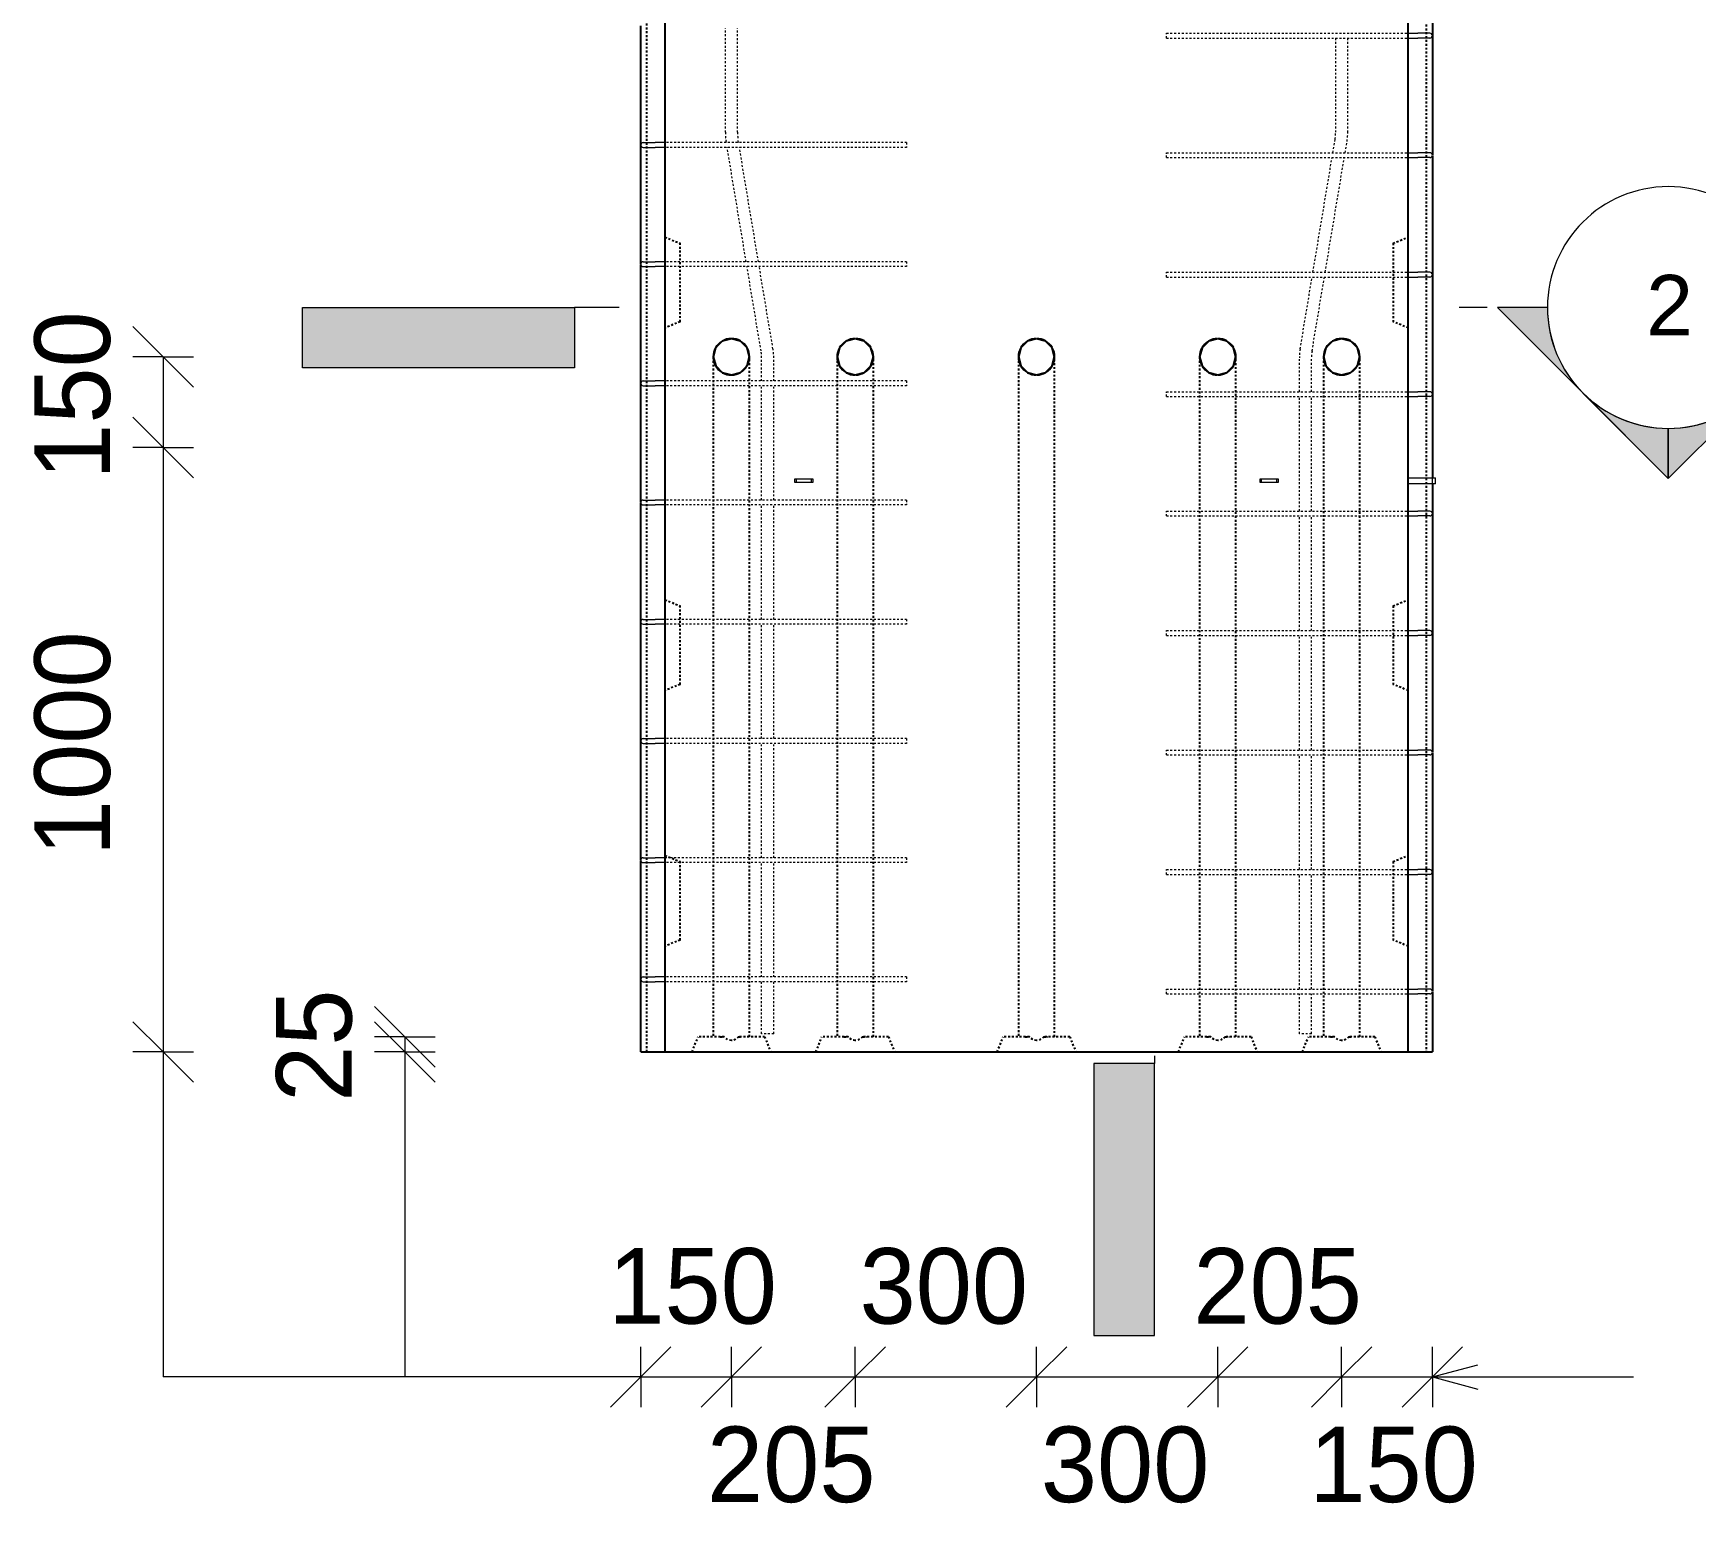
# Model space of a CAD drawing. Header units: millimetres. Extents: x -24813 to -9505, y -2179 to 11928.
# Drawn here: x -21250 to -18499, y -2179 to 290 of the extents above; entities that cross this region are included whole.
import ezdxf

# ---------------------------------------------------------------- set-up
doc = ezdxf.new("R2010")
doc.units = ezdxf.units.MM
doc.linetypes.add('Dash', pattern=[6.36, 3.18, -3.18])
for name, color, linetype, lineweight in [('A-ANNO-DIMS', 211, 'Continuous', 9), ('A-ANNO-DIMS-50', 211, 'Continuous', 9), ('A-DETL-THIN', 151, 'Continuous', 18), ('A-GENM', 13, 'Continuous', 18), ('A-WALL', 113, 'Continuous', 25), ('A-WALL-HDLN', 110, 'Dash', 25), ('G-ANNO-SYMB', 111, 'Continuous', 9), ('G-ANNO-TEXT', 231, 'Continuous', 9), ('S-RBAR', 171, 'Continuous', 18)]:
    doc.layers.add(name, color=color, linetype=linetype, lineweight=lineweight)
doc.styles.add('Arial', font='arial.ttf', dxfattribs={"height": 100})
doc.styles.add('Nirmala UI Semilight', font='NirmalaS.ttf', dxfattribs={"height": 125})
doc.dimstyles.new('Arrow_Filled_-_2_5_NI_UI', dxfattribs={"dimscale": 304.8, "dimtxt": 130.920493, "dimasz": 0.328084, "dimexe": 0.164042, "dimexo": 0.0625, "dimgap": 0.164042, "dimtad": 1, "dimdec": 4, "dimzin": 0, "dimdsep": 46, "dimtxsty": 'Nirmala UI Semilight', "dimblk1": 'OBLIQUE', "dimblk2": 'OBLIQUE', "dimsah": 1, "dimcen": 0.09, "dimazin": 0, "dimtfac": 1, "dimtdec": 4, "dimtix": 1, "dimtmove": 0, "dimatfit": 3, "dimfxl": 0.164042, "dimfxlon": 1, "dimtvp": 1, "dimtolj": 1, "dimtzin": 0, "dimarcsym": 2})
doc.dimstyles.new('Arrow_Filled_-_2_5_NI_UI_1', dxfattribs={"dimscale": 304.8, "dimtxt": 130.920493, "dimasz": 0.328084, "dimexe": 0.164042, "dimexo": 0.0625, "dimgap": 0.164042, "dimtad": 1, "dimdec": 4, "dimzin": 0, "dimdsep": 46, "dimtxsty": 'Nirmala UI Semilight', "dimblk1": 'OBLIQUE', "dimblk2": 'OBLIQUE', "dimsah": 1, "dimcen": 0.09, "dimazin": 0, "dimtfac": 1, "dimtdec": 4, "dimtix": 1, "dimtmove": 2, "dimatfit": 3, "dimfxl": 0.164042, "dimfxlon": 1, "dimtvp": 1, "dimtolj": 1, "dimtzin": 0, "dimarcsym": 2})

# ---------------------------------------------------------------- blocks, each defined once
blk = doc.blocks.new('RR spread anchor face based - RR-SA-1_4-160-2134593-Elevation Front')
at = {"layer": 'A-GENM'}
for p, q in [((-19219.6, -447), (-19217.1, -447)), ((-19219.6, -453), (-19219.6, -447)), ((-19217.1, -453), (-19219.6, -453)), ((-19217.1, -447), (-19192.1, -447)), ((-19217.1, -453), (-19217.1, -447)), ((-19192.1, -453), (-19217.1, -453)), ((-19192.1, -447), (-19189.6, -447)), ((-19192.1, -453), (-19192.1, -447)), ((-19189.6, -453), (-19192.1, -453)), ((-19189.6, -447), (-19189.6, -453))]:
    blk.add_line(p, q, dxfattribs=at)
blk = doc.blocks.new('RR spread anchor face based - RR-SA-2_5-200-1726821-Elevation Front')
at = {"layer": 'A-GENM'}
for p, q in [((-18974.6, 6760), (-18934.6, 6760)), ((-18934.6, 6750), (-18974.6, 6750)), ((-18934.6, 6760), (-18929.6, 6760)), ((-18934.6, 6750), (-18934.6, 6760)), ((-18929.6, 6750), (-18934.6, 6750)), ((-18929.6, 6750), (-18929.6, 6760))]:
    blk.add_line(p, q, dxfattribs=at)
blk = doc.blocks.new('Detail View - M_Section Tail - Filled Horizontal-14034-Elevation Front')
at = {"layer": 'G-ANNO-SYMB'}
blk.add_hatch(color=256, dxfattribs=at).paths.add_polyline_path([(-20354.5, -263.4), (-20354.5, -163.4), (-20804.5, -163.4), (-20804.5, -263.4)])
for p, q in [((-20804.5, -263.4), (-20804.5, -163.4)), ((-20804.5, -163.4), (-20354.5, -163.4)), ((-20354.5, -163.4), (-20354.5, -263.4)), ((-20354.5, -263.4), (-20804.5, -263.4))]:
    blk.add_line(p, q, dxfattribs=at)
blk = doc.blocks.new('Detail View - M_Section Head - Filled SHOP DWG-1002450-Elevation Front')
at = {"layer": 'G-ANNO-SYMB'}
h = blk.add_hatch(color=256, dxfattribs=at)
edge = h.paths.add_edge_path()
edge.add_line((-18827, -163.4), (-18744.1, -163.4))
edge.add_arc((-18544.1, -163.4), 200, 180, 225)
edge.add_line((-18685.5, -304.8), (-18827, -163.4))
h = blk.add_hatch(color=256, dxfattribs=at)
edge = h.paths.add_edge_path()
edge.add_line((-18261.3, -163.4), (-18402.7, -304.8))
edge.add_arc((-18544.1, -163.4), 200, 315, 360)
edge.add_line((-18344.1, -163.4), (-18261.3, -163.4))
h = blk.add_hatch(color=256, dxfattribs=at)
edge = h.paths.add_edge_path()
edge.add_line((-18544.1, -446.2), (-18685.5, -304.8))
edge.add_arc((-18544.1, -163.4), 200, 225, 270)
edge.add_line((-18544.1, -363.4), (-18544.1, -446.2))
h = blk.add_hatch(color=256, dxfattribs=at)
edge = h.paths.add_edge_path()
edge.add_line((-18544.1, -446.2), (-18544.1, -363.4))
edge.add_arc((-18544.1, -163.4), 200, 270, 315)
edge.add_line((-18402.7, -304.8), (-18544.1, -446.2))
for p, q in [((-18544.1, -446.2), (-18827, -163.4)), ((-18744.1, -163.4), (-18827, -163.4)), ((-18827, -163.4), (-18685.5, -304.8)), ((-18744.1, -163.4), (-18827, -163.4)), ((-18544.1, -446.2), (-18261.3, -163.4)), ((-18402.7, -304.8), (-18261.3, -163.4)), ((-18344.1, -163.4), (-18261.3, -163.4)), ((-18261.3, -163.4), (-18344.1, -163.4)), ((-18685.5, -304.8), (-18544.1, -446.2)), ((-18544.1, -446.2), (-18402.7, -304.8)), ((-18544.1, -363.4), (-18544.1, -446.2)), ((-18544.1, -446.2), (-18544.1, -363.4))]:
    blk.add_line(p, q, dxfattribs=at)
for start, end in [(360, 180), (180, 360), (180, 225), (315, 0), (225, 270), (270, 315)]:
    blk.add_arc((-18544.1, -163.4), 200, start, end, dxfattribs=at)
blk = doc.blocks.new('DIMBLOCK97-Elevation Front')
at = {"layer": 'A-ANNO-DIMS-50'}
for p, q in [((-20244.6, -1932.7), (-20194.6, -1882.7)), ((-20244.6, -1932.7), (-20244.6, -1882.7)), ((-20094.7, -1932.7), (-20044.7, -1882.7)), ((-20094.7, -1932.7), (-20094.7, -1882.7)), ((-20244.6, -1932.7), (-20294.6, -1982.7)), ((-20244.6, -1932.7), (-20094.7, -1932.7)), ((-20244.6, -1932.7), (-20244.6, -1982.7)), ((-20094.7, -1932.7), (-20144.7, -1982.7)), ((-20094.7, -1932.7), (-20094.7, -1982.7))]:
    blk.add_line(p, q, dxfattribs=at)
at = {"layer": 'A-ANNO-DIMS-50', "color": 0, "insert": (-20298.2, -1719.6), "char_height": 125, "width": 308.496, "attachment_point": 1, "line_spacing_factor": 1.142579, "style": 'Nirmala UI Semilight'}
blk.add_mtext('150', dxfattribs=at)
blk = doc.blocks.new('_Oblique')
at = {"color": 0, "linetype": 'ByBlock', "lineweight": -2}
blk.add_line((-0.5, -0.5), (0.5, 0.5), dxfattribs=at)
blk = doc.blocks.new('DIMBLOCK98-Elevation Front')
at = {"layer": 'A-ANNO-DIMS-50'}
for p, q in [((-20094.7, -1932.7), (-20044.7, -1882.7)), ((-20094.7, -1932.7), (-20094.7, -1882.7)), ((-19889.7, -1932.7), (-19839.7, -1882.7)), ((-19889.7, -1932.7), (-19889.7, -1882.7)), ((-20094.7, -1932.7), (-20144.7, -1982.7)), ((-20094.7, -1932.7), (-19889.7, -1932.7)), ((-20094.7, -1932.7), (-20094.7, -1982.7)), ((-19889.7, -1932.7), (-19939.7, -1982.7)), ((-19889.7, -1932.7), (-19889.7, -1982.7))]:
    blk.add_line(p, q, dxfattribs=at)
at = {"layer": 'A-ANNO-DIMS-50', "color": 0, "insert": (-20135, -2014.9), "char_height": 125, "width": 342.774, "attachment_point": 1, "line_spacing_factor": 1.142579, "style": 'Nirmala UI Semilight'}
blk.add_mtext('205', dxfattribs=at)
blk = doc.blocks.new('DIMBLOCK99-Elevation Front')
at = {"layer": 'A-ANNO-DIMS-50'}
for p, q in [((-19889.7, -1932.7), (-19839.7, -1882.7)), ((-19889.7, -1932.7), (-19889.7, -1882.7)), ((-19589.7, -1932.7), (-19539.7, -1882.7)), ((-19589.7, -1932.7), (-19589.7, -1882.7)), ((-19889.7, -1932.7), (-19939.7, -1982.7)), ((-19889.7, -1932.7), (-19589.7, -1932.7)), ((-19889.7, -1932.7), (-19889.7, -1982.7)), ((-19589.7, -1932.7), (-19639.7, -1982.7)), ((-19589.7, -1932.7), (-19589.7, -1982.7))]:
    blk.add_line(p, q, dxfattribs=at)
at = {"layer": 'A-ANNO-DIMS-50', "color": 0, "insert": (-19882.5, -1719.6), "char_height": 125, "width": 342.774, "attachment_point": 1, "line_spacing_factor": 1.142579, "style": 'Nirmala UI Semilight'}
blk.add_mtext('300', dxfattribs=at)
blk = doc.blocks.new('DIMBLOCK100-Elevation Front')
at = {"layer": 'A-ANNO-DIMS-50'}
for p, q in [((-19589.7, -1932.7), (-19539.7, -1882.7)), ((-19589.7, -1932.7), (-19589.7, -1882.7)), ((-19289.7, -1932.7), (-19239.7, -1882.7)), ((-19289.7, -1932.7), (-19289.7, -1882.7)), ((-19589.7, -1932.7), (-19639.7, -1982.7)), ((-19589.7, -1932.7), (-19289.7, -1932.7)), ((-19589.7, -1932.7), (-19589.7, -1982.7)), ((-19289.7, -1932.7), (-19339.7, -1982.7)), ((-19289.7, -1932.7), (-19289.7, -1982.7))]:
    blk.add_line(p, q, dxfattribs=at)
at = {"layer": 'A-ANNO-DIMS-50', "color": 0, "insert": (-19582.5, -2014.9), "char_height": 125, "width": 342.774, "attachment_point": 1, "line_spacing_factor": 1.142579, "style": 'Nirmala UI Semilight'}
blk.add_mtext('300', dxfattribs=at)
blk = doc.blocks.new('DIMBLOCK101-Elevation Front')
at = {"layer": 'A-ANNO-DIMS-50'}
for p, q in [((-19289.7, -1932.7), (-19239.7, -1882.7)), ((-19289.7, -1932.7), (-19289.7, -1882.7)), ((-19084.7, -1932.7), (-19034.7, -1882.7)), ((-19084.7, -1932.7), (-19084.7, -1882.7)), ((-19289.7, -1932.7), (-19339.7, -1982.7)), ((-19289.7, -1932.7), (-19084.7, -1932.7)), ((-19289.7, -1932.7), (-19289.7, -1982.7)), ((-19084.7, -1932.7), (-19134.7, -1982.7)), ((-19084.7, -1932.7), (-19084.7, -1982.7))]:
    blk.add_line(p, q, dxfattribs=at)
at = {"layer": 'A-ANNO-DIMS-50', "color": 0, "insert": (-19330, -1719.6), "char_height": 125, "width": 342.774, "attachment_point": 1, "line_spacing_factor": 1.142579, "style": 'Nirmala UI Semilight'}
blk.add_mtext('205', dxfattribs=at)
blk = doc.blocks.new('DIMBLOCK102-Elevation Front')
at = {"layer": 'A-ANNO-DIMS-50'}
for p, q in [((-19084.7, -1932.7), (-19034.7, -1882.7)), ((-19084.7, -1932.7), (-19084.7, -1882.7)), ((-18934.6, -1932.7), (-18884.6, -1882.7)), ((-18934.6, -1932.7), (-18934.6, -1882.7)), ((-19084.7, -1932.7), (-19134.7, -1982.7)), ((-19084.7, -1932.7), (-18934.6, -1932.7)), ((-19084.7, -1932.7), (-19084.7, -1982.7)), ((-18934.6, -1932.7), (-18984.6, -1982.7)), ((-18934.6, -1932.7), (-18934.6, -1982.7))]:
    blk.add_line(p, q, dxfattribs=at)
at = {"layer": 'A-ANNO-DIMS-50', "color": 0, "insert": (-19138.2, -2014.9), "char_height": 125, "width": 308.496, "attachment_point": 1, "line_spacing_factor": 1.142579, "style": 'Nirmala UI Semilight'}
blk.add_mtext('150', dxfattribs=at)
blk = doc.blocks.new('DIMBLOCK103-Elevation Front')
at = {"layer": 'A-ANNO-DIMS-50'}
for p, q in [((-21035, -245), (-21085, -195)), ((-21035, -245), (-21085, -245)), ((-21035, -245), (-21035, -395)), ((-21035, -245), (-20985, -295)), ((-21035, -245), (-20985, -245)), ((-21035, -395), (-21085, -345)), ((-21035, -395), (-21085, -395)), ((-21035, -395), (-20985, -445)), ((-21035, -395), (-20985, -395))]:
    blk.add_line(p, q, dxfattribs=at)
at = {"layer": 'A-ANNO-DIMS-50', "color": 0, "insert": (-21248.1, -448.5), "char_height": 125, "width": 308.496, "attachment_point": 1, "rotation": 90, "line_spacing_factor": 1.142579, "style": 'Nirmala UI Semilight'}
blk.add_mtext('150', dxfattribs=at)
blk = doc.blocks.new('DIMBLOCK104-Elevation Front')
at = {"layer": 'A-ANNO-DIMS-50'}
for p, q in [((-21035, -395), (-21085, -345)), ((-21035, -395), (-21085, -395)), ((-21035, -395), (-21035, -1395)), ((-21035, -395), (-20985, -445)), ((-21035, -395), (-20985, -395)), ((-21035, -1395), (-21085, -1345)), ((-21035, -1395), (-21085, -1395)), ((-21035, -1395), (-20985, -1445)), ((-21035, -1395), (-20985, -1395))]:
    blk.add_line(p, q, dxfattribs=at)
at = {"layer": 'A-ANNO-DIMS-50', "color": 0, "insert": (-21248.1, -1071.1), "char_height": 125, "width": 422.754, "attachment_point": 1, "rotation": 90, "line_spacing_factor": 1.142579, "style": 'Nirmala UI Semilight'}
blk.add_mtext('1000', dxfattribs=at)
blk = doc.blocks.new('DIMBLOCK105-Elevation Front')
at = {"layer": 'A-ANNO-DIMS-50'}
for p, q in [((-20635, -1370), (-20685, -1320)), ((-20635, -1395), (-20685, -1345)), ((-20635, -1370), (-20685, -1370)), ((-20635, -1370), (-20635, -1395)), ((-20635, -1370), (-20585, -1420)), ((-20635, -1370), (-20585, -1370)), ((-20635, -1395), (-20685, -1395)), ((-20635, -1395), (-20585, -1445)), ((-20635, -1395), (-20585, -1395))]:
    blk.add_line(p, q, dxfattribs=at)
at = {"layer": 'A-ANNO-DIMS-50', "color": 0, "insert": (-20848.1, -1477.7), "char_height": 125, "width": 228.516, "attachment_point": 1, "rotation": 90, "line_spacing_factor": 1.142579, "style": 'Nirmala UI Semilight'}
blk.add_mtext('25', dxfattribs=at)

msp = doc.modelspace()

# ---------------------------------------------------------------- linework, layer by layer
at = {"layer": 'A-DETL-THIN'}
for p, q in [((-21035.02426, -1395), (-21035.02426, -1932.68104)), ((-20635.02426, -1395), (-20635.02426, -1932.68104)), ((-20244.5695, -1932.68104), (-21035.02426, -1932.68104))]:
    msp.add_line(p, q, dxfattribs=at)
at = {"layer": 'A-WALL'}
for p, q in [((-20204.5695, 7700), (-20204.5695, -1395)), ((-18974.5695, -1395), (-18974.5695, 7700)), ((-18934.5695, 483.61993), (-18934.5695, 286.71341)), ((-20244.5695, 105.93563), (-20244.5695, 302.39771)), ((-18934.5695, 285.95326), (-18934.5695, 89.04674)), ((-20244.5695, -91.28659), (-20244.5695, 105.17548)), ((-18934.5695, 88.28659), (-18934.5695, -108.61993)), ((-20244.5695, -288.50882), (-20244.5695, -92.04674)), ((-18934.5695, -109.38007), (-18934.5695, -306.28659)), ((-20244.5695, -485.73104), (-20244.5695, -289.26896)), ((-18934.5695, -307.04674), (-18934.5695, -445)), ((-18934.5695, -455), (-18934.5695, -503.95326)), ((-20244.5695, -682.95326), (-20244.5695, -486.49118)), ((-18934.5695, -504.71341), (-18934.5695, -701.61993)), ((-20244.5695, -880.17548), (-20244.5695, -683.71341)), ((-18934.5695, -702.38007), (-18934.5695, -899.28659)), ((-20244.5695, -1077.39771), (-20244.5695, -880.93563)), ((-18934.5695, -900.04674), (-18934.5695, -1096.95326)), ((-20244.5695, -1274.61993), (-20244.5695, -1078.15785)), ((-18934.5695, -1097.71341), (-18934.5695, -1294.61993)), ((-20244.5695, -1395), (-20244.5695, -1275.38007)), ((-18934.5695, -1295.38007), (-18934.5695, -1395)), ((-20244.5695, -1395), (-18934.5695, -1395))]:
    msp.add_line(p, q, dxfattribs=at)
at = {"layer": 'A-WALL', "flags": 128}
for points in [[(-20094.67313, -215), (-20109.70763, -219.03919), (-20120.69366, -230.06909), (-20124.67313, -245)], [(-20064.67313, -245), (-20068.71232, -229.96549), (-20079.74222, -218.97947), (-20094.67313, -215)], [(-19889.67313, -215), (-19904.70763, -219.03919), (-19915.69366, -230.06909), (-19919.67313, -245)], [(-19859.67313, -245), (-19863.71232, -229.96549), (-19874.74222, -218.97947), (-19889.67313, -215)], [(-19589.67313, -215), (-19604.70763, -219.03919), (-19615.69366, -230.06909), (-19619.67313, -245)], [(-19559.67313, -245), (-19563.71232, -229.96549), (-19574.74222, -218.97947), (-19589.67313, -215)], [(-19289.67313, -215), (-19304.70763, -219.03919), (-19315.69366, -230.06909), (-19319.67313, -245)], [(-19259.67313, -245), (-19263.71232, -229.96549), (-19274.74222, -218.97947), (-19289.67313, -215)], [(-19084.67313, -215), (-19099.70763, -219.03919), (-19110.69366, -230.06909), (-19114.67313, -245)], [(-19054.67313, -245), (-19058.71232, -229.96549), (-19069.74222, -218.97947), (-19084.67313, -215)], [(-20124.67313, -245), (-20120.63393, -260.03451), (-20109.60403, -271.02053), (-20094.67313, -275)], [(-20094.67313, -275), (-20079.63862, -270.96081), (-20068.6526, -259.93091), (-20064.67313, -245)], [(-20064.67313, -250.09489), (-20064.67313, -245.13838), (-20064.67313, -245)], [(-19919.67313, -245), (-19915.63393, -260.03451), (-19904.60403, -271.02053), (-19889.67313, -275)], [(-19889.67313, -275), (-19874.63862, -270.96081), (-19863.6526, -259.93091), (-19859.67313, -245)], [(-19859.67313, -250.09489), (-19859.67313, -245.13838), (-19859.67313, -245)], [(-19619.67313, -245), (-19615.63393, -260.03451), (-19604.60403, -271.02053), (-19589.67313, -275)], [(-19589.67313, -275), (-19574.63862, -270.96081), (-19563.6526, -259.93091), (-19559.67313, -245)], [(-19559.67313, -250.09489), (-19559.67313, -245.13838), (-19559.67313, -245)], [(-19319.67313, -245), (-19315.63393, -260.03451), (-19304.60403, -271.02053), (-19289.67313, -275)], [(-19289.67313, -275), (-19274.63862, -270.96081), (-19263.6526, -259.93091), (-19259.67313, -245)], [(-19259.67313, -250.09489), (-19259.67313, -245.13838), (-19259.67313, -245)], [(-19114.67313, -245), (-19110.63393, -260.03451), (-19099.60403, -271.02053), (-19084.67313, -275)], [(-19084.67313, -275), (-19069.63862, -270.96081), (-19058.6526, -259.93091), (-19054.67313, -245)], [(-19054.67313, -250.09489), (-19054.67313, -245.13838), (-19054.67313, -245)]]:
    msp.add_lwpolyline(points, dxfattribs=at)
at = {"layer": 'A-WALL'}
for centre, start, end in [((-20094.67313, -245), 120.83030229, 149.6053058), ((-20094.67313, -245), 90.72252687, 119.42229601), ((-20094.67313, -245), 61.01869337, 89.26639009), ((-20094.67313, -245), 30.83105155, 59.6045335), ((-19889.67313, -245), 120.83030229, 149.6053058), ((-19889.67313, -245), 90.72252687, 119.42229601), ((-19889.67313, -245), 61.01869337, 89.26639009), ((-19889.67313, -245), 30.83105155, 59.6045335), ((-19589.67313, -245), 120.83030229, 149.6053058), ((-19589.67313, -245), 90.72252687, 119.42229601), ((-19589.67313, -245), 61.01869337, 89.26639009), ((-19589.67313, -245), 30.83105155, 59.6045335), ((-19289.67313, -245), 120.83030229, 149.6053058), ((-19289.67313, -245), 90.72252687, 119.42229601), ((-19289.67313, -245), 61.01869337, 89.26639009), ((-19289.67313, -245), 30.83105155, 59.6045335), ((-19084.67313, -245), 120.83030229, 149.6053058), ((-19084.67313, -245), 90.72252687, 119.42229601), ((-19084.67313, -245), 61.01869337, 89.26639009), ((-19084.67313, -245), 30.83105155, 59.6045335), ((-20094.67313, -245), 150.6727618, 179.61937532), ((-20094.67313, -245), 180.42457698, 209.72326815), ((-20094.67313, -245), 0.3777518, 29.77056829), ((-20094.67313, -245), 330.71898335, 359.57221129), ((-19889.67313, -245), 150.6727618, 179.61937532), ((-19889.67313, -245), 180.42457698, 209.72326815), ((-19889.67313, -245), 0.3777518, 29.77056829), ((-19889.67313, -245), 330.71898335, 359.57221129), ((-19589.67313, -245), 150.6727618, 179.61937532), ((-19589.67313, -245), 180.42457698, 209.72326815), ((-19589.67313, -245), 0.3777518, 29.77056829), ((-19589.67313, -245), 330.71898335, 359.57221129), ((-19289.67313, -245), 150.6727618, 179.61937532), ((-19289.67313, -245), 180.42457698, 209.72326815), ((-19289.67313, -245), 0.3777518, 29.77056829), ((-19289.67313, -245), 330.71898335, 359.57221129), ((-19084.67313, -245), 150.6727618, 179.61937532), ((-19084.67313, -245), 180.42457698, 209.72326815), ((-19084.67313, -245), 0.3777518, 29.77056829), ((-19084.67313, -245), 330.71898335, 359.57221129), ((-20094.67313, -245), 210.81300667, 239.62313313), ((-20094.67313, -245), 241.01713814, 269.26797703), ((-20094.67313, -245), 270.72093746, 299.42390155), ((-20094.67313, -245), 300.81202935, 329.6241405), ((-19889.67313, -245), 210.81300667, 239.62313313), ((-19889.67313, -245), 241.01713814, 269.26797703), ((-19889.67313, -245), 270.72093746, 299.42390155), ((-19889.67313, -245), 300.81202935, 329.6241405), ((-19589.67313, -245), 210.81300667, 239.62313313), ((-19589.67313, -245), 241.01713814, 269.26797703), ((-19589.67313, -245), 270.72093746, 299.42390155), ((-19589.67313, -245), 300.81202935, 329.6241405), ((-19289.67313, -245), 210.81300667, 239.62313313), ((-19289.67313, -245), 241.01713814, 269.26797703), ((-19289.67313, -245), 270.72093746, 299.42390155), ((-19289.67313, -245), 300.81202935, 329.6241405), ((-19084.67313, -245), 210.81300667, 239.62313313), ((-19084.67313, -245), 241.01713814, 269.26797703), ((-19084.67313, -245), 270.72093746, 299.42390155), ((-19084.67313, -245), 300.81202935, 329.6241405)]:
    msp.add_arc(centre, 30, start, end, dxfattribs=at)
at = {"layer": 'A-WALL-HDLN'}
for p, q in [((-20234.56692, -1395), (-20234.56692, 3650)), ((-18944.57208, 3650), (-18944.57208, -1395)), ((-20204.5695, -47.00977), (-20179.5695, -57.00977)), ((-18999.5695, -57.00977), (-18974.5695, -47.00977)), ((-20179.5695, -187.00977), (-20179.5695, -57.00977)), ((-18999.5695, -57.00977), (-18999.5695, -187.00977)), ((-20179.5695, -187.00977), (-20204.5695, -197.00977)), ((-18974.5695, -197.00977), (-18999.5695, -187.00977)), ((-20124.67313, -335), (-20124.67313, -1370)), ((-20064.67313, -1370), (-20064.67313, -335)), ((-19919.67313, -335), (-19919.67313, -1370)), ((-19859.67313, -1370), (-19859.67313, -335)), ((-19619.67313, -335), (-19619.67313, -1370)), ((-19559.67313, -1370), (-19559.67313, -335)), ((-19319.67313, -335), (-19319.67313, -1370)), ((-19259.67313, -1370), (-19259.67313, -335)), ((-19114.67313, -335), (-19114.67313, -1370)), ((-19054.67313, -1370), (-19054.67313, -335)), ((-20204.5695, -647.00977), (-20179.5695, -657.00977)), ((-20179.5695, -787.00977), (-20179.5695, -657.00977)), ((-18999.5695, -657.00977), (-18974.5695, -647.00977)), ((-18999.5695, -657.00977), (-18999.5695, -787.00977)), ((-20179.5695, -787.00977), (-20204.5695, -797.00977)), ((-18974.5695, -797.00977), (-18999.5695, -787.00977)), ((-20204.5695, -1070.00977), (-20179.5695, -1080.00977)), ((-18999.5695, -1080.00977), (-18974.5695, -1070.00977)), ((-20179.5695, -1210.00977), (-20179.5695, -1080.00977)), ((-18999.5695, -1080.00977), (-18999.5695, -1210.00977)), ((-20179.5695, -1210.00977), (-20204.5695, -1220.00977)), ((-18974.5695, -1220.00977), (-18999.5695, -1210.00977)), ((-20159.67313, -1395), (-20149.67313, -1370)), ((-20106.6627, -1370), (-20149.67313, -1370)), ((-20113.27541, -1370), (-20106.6627, -1370)), ((-20082.68355, -1370), (-20076.07084, -1370)), ((-20039.67313, -1370), (-20082.68355, -1370)), ((-20039.67313, -1370), (-20029.67313, -1395)), ((-19954.67313, -1395), (-19944.67313, -1370)), ((-19901.6627, -1370), (-19944.67313, -1370)), ((-19908.27541, -1370), (-19901.6627, -1370)), ((-19877.68355, -1370), (-19871.07084, -1370)), ((-19834.67313, -1370), (-19877.68355, -1370)), ((-19834.67313, -1370), (-19824.67313, -1395)), ((-19654.67313, -1395), (-19644.67313, -1370)), ((-19601.6627, -1370), (-19644.67313, -1370)), ((-19608.27541, -1370), (-19601.6627, -1370)), ((-19577.68355, -1370), (-19571.07084, -1370)), ((-19534.67313, -1370), (-19577.68355, -1370)), ((-19534.67313, -1370), (-19524.67313, -1395)), ((-19354.67313, -1395), (-19344.67313, -1370)), ((-19301.6627, -1370), (-19344.67313, -1370)), ((-19308.27541, -1370), (-19301.6627, -1370)), ((-19277.68355, -1370), (-19271.07084, -1370)), ((-19234.67313, -1370), (-19277.68355, -1370)), ((-19234.67313, -1370), (-19224.67313, -1395)), ((-19149.67313, -1395), (-19139.67313, -1370)), ((-19096.6627, -1370), (-19139.67313, -1370)), ((-19103.27541, -1370), (-19096.6627, -1370)), ((-19072.68355, -1370), (-19066.07084, -1370)), ((-19029.67313, -1370), (-19072.68355, -1370)), ((-19029.67313, -1370), (-19019.67313, -1395))]:
    msp.add_line(p, q, dxfattribs=at)
at = {"layer": 'A-WALL-HDLN', "flags": 128}
for points in [[(-20124.67313, -245.38007), (-20124.67313, -249.10169), (-20124.67313, -261.03291), (-20124.67313, -279.70613), (-20124.67313, -303.41931), (-20124.67313, -330.01104), (-20124.67313, -335)], [(-19919.67313, -245.38007), (-19919.67313, -249.10169), (-19919.67313, -261.03291), (-19919.67313, -279.70613), (-19919.67313, -303.41931), (-19919.67313, -330.01104), (-19919.67313, -335)], [(-19619.67313, -245.38007), (-19619.67313, -249.10169), (-19619.67313, -261.03291), (-19619.67313, -279.70613), (-19619.67313, -303.41931), (-19619.67313, -330.01104), (-19619.67313, -335)], [(-19319.67313, -245.38007), (-19319.67313, -249.10169), (-19319.67313, -261.03291), (-19319.67313, -279.70613), (-19319.67313, -303.41931), (-19319.67313, -330.01104), (-19319.67313, -335)], [(-19114.67313, -245.38007), (-19114.67313, -249.10169), (-19114.67313, -261.03291), (-19114.67313, -279.70613), (-19114.67313, -303.41931), (-19114.67313, -330.01104), (-19114.67313, -335)], [(-20064.67313, -335), (-20064.67313, -308.13961), (-20064.67313, -283.7275), (-20064.67313, -263.98882), (-20064.67313, -250.72272), (-20064.67313, -250.09722)], [(-19859.67313, -335), (-19859.67313, -308.13961), (-19859.67313, -283.7275), (-19859.67313, -263.98882), (-19859.67313, -250.72272), (-19859.67313, -250.09722)], [(-19559.67313, -335), (-19559.67313, -308.13961), (-19559.67313, -283.7275), (-19559.67313, -263.98882), (-19559.67313, -250.72272), (-19559.67313, -250.09722)], [(-19259.67313, -335), (-19259.67313, -308.13961), (-19259.67313, -283.7275), (-19259.67313, -263.98882), (-19259.67313, -250.72272), (-19259.67313, -250.09722)], [(-19054.67313, -335), (-19054.67313, -308.13961), (-19054.67313, -283.7275), (-19054.67313, -263.98882), (-19054.67313, -250.72272), (-19054.67313, -250.09722)], [(-20094.67313, -1376.25), (-20097.75123, -1375.85417), (-20100.79685, -1374.67088), (-20103.77783, -1372.71259), (-20106.6627, -1370)], [(-20082.68355, -1370), (-20085.56842, -1372.71259), (-20088.5494, -1374.67088), (-20091.59502, -1375.85417), (-20094.67313, -1376.25)], [(-19889.67313, -1376.25), (-19892.75123, -1375.85417), (-19895.79685, -1374.67088), (-19898.77783, -1372.71259), (-19901.6627, -1370)], [(-19877.68355, -1370), (-19880.56842, -1372.71259), (-19883.5494, -1374.67088), (-19886.59502, -1375.85417), (-19889.67313, -1376.25)], [(-19589.67313, -1376.25), (-19592.75123, -1375.85417), (-19595.79685, -1374.67088), (-19598.77783, -1372.71259), (-19601.6627, -1370)], [(-19577.68355, -1370), (-19580.56842, -1372.71259), (-19583.5494, -1374.67088), (-19586.59502, -1375.85417), (-19589.67313, -1376.25)], [(-19289.67313, -1376.25), (-19292.75123, -1375.85417), (-19295.79685, -1374.67088), (-19298.77783, -1372.71259), (-19301.6627, -1370)], [(-19277.68355, -1370), (-19280.56842, -1372.71259), (-19283.5494, -1374.67088), (-19286.59502, -1375.85417), (-19289.67313, -1376.25)], [(-19084.67313, -1376.25), (-19087.75123, -1375.85417), (-19090.79685, -1374.67088), (-19093.77783, -1372.71259), (-19096.6627, -1370)], [(-19072.68355, -1370), (-19075.56842, -1372.71259), (-19078.5494, -1374.67088), (-19081.59502, -1375.85417), (-19084.67313, -1376.25)]]:
    msp.add_lwpolyline(points, dxfattribs=at)
at = {"layer": 'G-ANNO-SYMB'}
for p, q in [((-20280.52046, -163.404), (-20354.49632, -163.404)), ((-18844.11147, -163.404), (-18890.027, -163.404)), ((-19394.6735, -1401.55086), (-19394.6735, -1414.38877))]:
    msp.add_line(p, q, dxfattribs=at)
at = {"layer": 'G-ANNO-TEXT', "color": 7}
for q in [(-18859.4732, -1912.56731), (-18859.4732, -1952.75969), (-18601.54816, -1932.6635)]:
    msp.add_line((-18934.4732, -1932.6635), q, dxfattribs=at)
at = {"layer": 'S-RBAR', "linetype": 'Dash'}
for p, q in [((-20104.5695, 126.46784), (-20104.5695, 298.77778)), ((-20084.5695, 126.46784), (-20084.5695, 298.77778)), ((-19374.5695, 290.33333), (-18974.61911, 290.33333)), ((-19374.5695, 282.33333), (-19374.5695, 290.33333)), ((-19374.5695, 282.33333), (-18974.61911, 282.33333)), ((-19094.5695, 126.46784), (-19094.5695, 282.33333)), ((-19074.5695, 126.46784), (-19074.5695, 282.33333)), ((-20102.99222, 109.55556), (-20103.34495, 111.67193)), ((-20082.71635, 109.55556), (-20083.61707, 114.95991)), ((-19099.23746, 92.66667), (-19095.52192, 114.95991)), ((-19078.96159, 92.66667), (-19075.79404, 111.67193)), ((-19804.5695, 109.55556), (-20204.51989, 109.55556)), ((-19804.5695, 101.55556), (-20204.51989, 101.55556)), ((-20070.12185, -87.66667), (-20101.65889, 101.55556)), ((-20049.84598, -87.66667), (-20081.38301, 101.55556)), ((-19804.5695, 109.55556), (-19804.5695, 101.55556)), ((-19374.5695, 92.66667), (-18974.61911, 92.66667)), ((-19374.5695, 84.66667), (-19374.5695, 92.66667)), ((-19374.5695, 84.66667), (-18974.61911, 84.66667)), ((-19132.18191, -105), (-19100.5708, 84.66667)), ((-19111.90603, -105), (-19080.29492, 84.66667)), ((-19804.5695, -87.66667), (-20204.51989, -87.66667)), ((-19804.5695, -95.66667), (-20204.51989, -95.66667)), ((-20045.52192, -235.26623), (-20068.78852, -95.66667)), ((-20025.79404, -231.97825), (-20048.51264, -95.66667)), ((-19804.5695, -87.66667), (-19804.5695, -95.66667)), ((-19374.5695, -105), (-18974.61911, -105)), ((-19374.5695, -113), (-19374.5695, -105)), ((-19374.5695, -113), (-18974.61911, -113)), ((-19153.34495, -231.97825), (-19133.51524, -113)), ((-19133.61707, -235.26623), (-19113.23937, -113)), ((-20044.5695, -284.88889), (-20044.5695, -246.77416)), ((-20024.5695, -284.88889), (-20024.5695, -246.77416)), ((-19154.5695, -302.66667), (-19154.5695, -246.77416)), ((-19134.5695, -302.66667), (-19134.5695, -246.77416)), ((-19804.5695, -284.88889), (-20204.51989, -284.88889)), ((-19804.5695, -292.88889), (-20204.51989, -292.88889)), ((-20044.5695, -482.11111), (-20044.5695, -292.88889)), ((-20024.5695, -482.11111), (-20024.5695, -292.88889)), ((-19804.5695, -284.88889), (-19804.5695, -292.88889)), ((-19374.5695, -302.66667), (-18974.61911, -302.66667)), ((-19374.5695, -310.66667), (-19374.5695, -302.66667)), ((-19374.5695, -310.66667), (-18974.61911, -310.66667)), ((-19154.5695, -500.33333), (-19154.5695, -310.66667)), ((-19134.5695, -500.33333), (-19134.5695, -310.66667)), ((-19804.5695, -482.11111), (-20204.51989, -482.11111)), ((-19804.5695, -490.11111), (-20204.51989, -490.11111)), ((-20044.5695, -679.33333), (-20044.5695, -490.11111)), ((-20024.5695, -679.33333), (-20024.5695, -490.11111)), ((-19804.5695, -482.11111), (-19804.5695, -490.11111)), ((-19374.5695, -500.33333), (-18974.61911, -500.33333)), ((-19374.5695, -508.33333), (-19374.5695, -500.33333)), ((-19374.5695, -508.33333), (-18974.61911, -508.33333)), ((-19154.5695, -698), (-19154.5695, -508.33333)), ((-19134.5695, -698), (-19134.5695, -508.33333)), ((-19804.5695, -679.33333), (-20204.51989, -679.33333)), ((-19804.5695, -687.33333), (-20204.51989, -687.33333)), ((-20044.5695, -876.55556), (-20044.5695, -687.33333)), ((-20024.5695, -876.55556), (-20024.5695, -687.33333)), ((-19804.5695, -679.33333), (-19804.5695, -687.33333)), ((-19374.5695, -698), (-18974.61911, -698)), ((-19374.5695, -706), (-19374.5695, -698)), ((-19374.5695, -706), (-18974.61911, -706)), ((-19154.5695, -895.66667), (-19154.5695, -706)), ((-19134.5695, -895.66667), (-19134.5695, -706)), ((-19804.5695, -876.55556), (-20204.51989, -876.55556)), ((-19804.5695, -876.55556), (-19804.5695, -884.55556)), ((-19804.5695, -884.55556), (-20204.51989, -884.55556)), ((-20044.5695, -1073.77778), (-20044.5695, -884.55556)), ((-20024.5695, -1073.77778), (-20024.5695, -884.55556)), ((-19374.5695, -895.66667), (-18974.61911, -895.66667)), ((-19374.5695, -903.66667), (-19374.5695, -895.66667)), ((-19374.5695, -903.66667), (-18974.61911, -903.66667)), ((-19154.5695, -1093.33333), (-19154.5695, -903.66667)), ((-19134.5695, -1093.33333), (-19134.5695, -903.66667)), ((-20195.27469, -1073.77778), (-20204.51989, -1073.77778)), ((-19804.5695, -1081.77778), (-20204.51989, -1081.77778)), ((-19804.5695, -1073.77778), (-20195.02425, -1073.77778)), ((-20044.5695, -1271), (-20044.5695, -1081.77778)), ((-20024.5695, -1271), (-20024.5695, -1081.77778)), ((-19804.5695, -1073.77778), (-19804.5695, -1081.77778)), ((-19374.5695, -1093.33333), (-18974.61911, -1093.33333)), ((-19374.5695, -1101.33333), (-19374.5695, -1093.33333)), ((-19374.5695, -1101.33333), (-18974.61911, -1101.33333)), ((-19154.5695, -1291), (-19154.5695, -1101.33333)), ((-19134.5695, -1291), (-19134.5695, -1101.33333)), ((-19804.5695, -1271), (-20204.51989, -1271)), ((-19804.5695, -1279), (-20204.51989, -1279)), ((-20044.5695, -1365), (-20044.5695, -1279)), ((-20024.5695, -1365), (-20024.5695, -1279)), ((-19804.5695, -1271), (-19804.5695, -1279)), ((-19374.5695, -1291), (-18974.61911, -1291)), ((-19374.5695, -1299), (-19374.5695, -1291)), ((-19374.5695, -1299), (-18974.61911, -1299)), ((-19154.5695, -1365), (-19154.5695, -1299)), ((-19134.5695, -1365), (-19134.5695, -1299)), ((-20024.5695, -1365), (-20044.5695, -1365)), ((-19134.5695, -1365), (-19154.5695, -1365))]:
    msp.add_line(p, q, dxfattribs=at)
at = {"layer": 'S-RBAR'}
for p, q in [((-18974.5695, 290.33333), (-18958.5695, 290.33333)), ((-18974.5695, 282.33333), (-18958.5695, 282.33333)), ((-18938.5695, 290.33333), (-18958.5695, 290.33333)), ((-18938.5695, 282.33333), (-18958.5695, 282.33333)), ((-20240.5695, 109.55556), (-20220.5695, 109.55556)), ((-20240.5695, 101.55556), (-20220.5695, 101.55556)), ((-20204.5695, 109.55556), (-20220.5695, 109.55556)), ((-20204.5695, 101.55556), (-20220.5695, 101.55556)), ((-18974.5695, 92.66667), (-18958.5695, 92.66667)), ((-18974.5695, 84.66667), (-18958.5695, 84.66667)), ((-18938.5695, 92.66667), (-18958.5695, 92.66667)), ((-18938.5695, 84.66667), (-18958.5695, 84.66667)), ((-20240.5695, -87.66667), (-20220.5695, -87.66667)), ((-20240.5695, -95.66667), (-20220.5695, -95.66667)), ((-20204.5695, -87.66667), (-20220.5695, -87.66667)), ((-20204.5695, -95.66667), (-20220.5695, -95.66667)), ((-18974.5695, -105), (-18958.5695, -105)), ((-18938.5695, -105), (-18958.5695, -105)), ((-18974.5695, -113), (-18958.5695, -113)), ((-18938.5695, -113), (-18958.5695, -113)), ((-20240.5695, -284.88889), (-20220.5695, -284.88889)), ((-20240.5695, -292.88889), (-20220.5695, -292.88889)), ((-20204.5695, -284.88889), (-20220.5695, -284.88889)), ((-20204.5695, -292.88889), (-20220.5695, -292.88889)), ((-18974.5695, -302.66667), (-18958.5695, -302.66667)), ((-18974.5695, -310.66667), (-18958.5695, -310.66667)), ((-18938.5695, -302.66667), (-18958.5695, -302.66667)), ((-18938.5695, -310.66667), (-18958.5695, -310.66667)), ((-20240.5695, -482.11111), (-20220.5695, -482.11111)), ((-20240.5695, -490.11111), (-20220.5695, -490.11111)), ((-20204.5695, -482.11111), (-20220.5695, -482.11111)), ((-20204.5695, -490.11111), (-20220.5695, -490.11111)), ((-18974.5695, -500.33333), (-18958.5695, -500.33333)), ((-18974.5695, -508.33333), (-18958.5695, -508.33333)), ((-18938.5695, -500.33333), (-18958.5695, -500.33333)), ((-18938.5695, -508.33333), (-18958.5695, -508.33333)), ((-20240.5695, -679.33333), (-20220.5695, -679.33333)), ((-20240.5695, -687.33333), (-20220.5695, -687.33333)), ((-20204.5695, -679.33333), (-20220.5695, -679.33333)), ((-20204.5695, -687.33333), (-20220.5695, -687.33333)), ((-18974.5695, -698), (-18958.5695, -698)), ((-18974.5695, -706), (-18958.5695, -706)), ((-18938.5695, -698), (-18958.5695, -698)), ((-18938.5695, -706), (-18958.5695, -706)), ((-20240.5695, -876.55556), (-20220.5695, -876.55556)), ((-20204.5695, -876.55556), (-20220.5695, -876.55556)), ((-20240.5695, -884.55556), (-20220.5695, -884.55556)), ((-20204.5695, -884.55556), (-20220.5695, -884.55556)), ((-18974.5695, -895.66667), (-18958.5695, -895.66667)), ((-18974.5695, -903.66667), (-18958.5695, -903.66667)), ((-18938.5695, -895.66667), (-18958.5695, -895.66667)), ((-18938.5695, -903.66667), (-18958.5695, -903.66667)), ((-20240.5695, -1073.77778), (-20220.5695, -1073.77778)), ((-20240.5695, -1081.77778), (-20220.5695, -1081.77778)), ((-20204.5695, -1073.77778), (-20220.5695, -1073.77778)), ((-20204.5695, -1081.77778), (-20220.5695, -1081.77778)), ((-18974.5695, -1093.33333), (-18958.5695, -1093.33333)), ((-18938.5695, -1093.33333), (-18958.5695, -1093.33333)), ((-18974.5695, -1101.33333), (-18958.5695, -1101.33333)), ((-18938.5695, -1101.33333), (-18958.5695, -1101.33333)), ((-20240.5695, -1271), (-20220.5695, -1271)), ((-20240.5695, -1279), (-20220.5695, -1279)), ((-20204.5695, -1271), (-20220.5695, -1271)), ((-20204.5695, -1279), (-20220.5695, -1279)), ((-18974.5695, -1291), (-18958.5695, -1291)), ((-18938.5695, -1291), (-18958.5695, -1291)), ((-18974.5695, -1299), (-18958.5695, -1299)), ((-18938.5695, -1299), (-18958.5695, -1299))]:
    msp.add_line(p, q, dxfattribs=at)
for centre, start, end in [((-18938.5695, 286.33333), 270, 90), ((-20240.5695, 105.55556), 90, 270), ((-18938.5695, 88.66667), 270, 90), ((-20240.5695, -91.66667), 90, 270), ((-18938.5695, -109), 270, 90), ((-20240.5695, -288.88889), 90, 270), ((-18938.5695, -306.66667), 270, 90), ((-20240.5695, -486.11111), 90, 270), ((-18938.5695, -504.33333), 270, 90), ((-20240.5695, -683.33333), 90, 270), ((-18938.5695, -702), 270, 90), ((-20240.5695, -880.55556), 90, 270), ((-18938.5695, -899.66667), 270, 90), ((-20240.5695, -1077.77778), 90, 270), ((-18938.5695, -1097.33333), 270, 90), ((-20240.5695, -1275), 90, 270), ((-18938.5695, -1295), 270, 90)]:
    msp.add_arc(centre, 4, start, end, dxfattribs=at)
at = {"layer": 'S-RBAR', "linetype": 'Dash'}
for centre, radius, start, end in [((-20014.5695, 126.46784), 90, 180, 189.46232221), ((-20014.5695, 126.46784), 70, 180, 189.46232221), ((-19164.5695, 126.46784), 70, 350.53767779, 360), ((-19164.5695, 126.46784), 90, 350.53767779, 0), ((-20114.5695, -246.77416), 70, 0, 9.46232221), ((-20114.5695, -246.77416), 90, 0, 9.46232221), ((-19064.5695, -246.77416), 90, 170.53767779, 180), ((-19064.5695, -246.77416), 70, 170.53767779, 180)]:
    msp.add_arc(centre, radius, start, end, dxfattribs=at)

# ---------------------------------------------------------------- block references
at = {"layer": 'A-GENM'}
for name, p in [('RR spread anchor face based - RR-SA-1_4-160-2134593-Elevation Front', (-770, 0)), ('RR spread anchor face based - RR-SA-1_4-160-2134593-Elevation Front', (0, 0)), ('RR spread anchor face based - RR-SA-2_5-200-1726821-Elevation Front', (0, -7205))]:
    msp.add_blockref(name, p, dxfattribs=at)
at = {"layer": 'G-ANNO-SYMB'}
for name in ['Detail View - M_Section Head - Filled SHOP DWG-1002450-Elevation Front', 'Detail View - M_Section Tail - Filled Horizontal-14034-Elevation Front']:
    msp.add_blockref(name, (0, 0), dxfattribs=at)
at = {"layer": 'G-ANNO-SYMB', "extrusion": (0, 0, -1), "rotation": 90.00000000000077}
msp.add_blockref('Detail View - M_Section Tail - Filled Horizontal-14034-Elevation Front', (19231.2695, 18940.10755), dxfattribs=at)

# ---------------------------------------------------------------- texts
at = {"layer": 'G-ANNO-SYMB', "insert": (-18580.80294, -109.57015), "char_height": 100, "width": 96.2025, "attachment_point": 1, "style": 'Arial'}
msp.add_mtext('2', dxfattribs=at)

# ---------------------------------------------------------------- dimensions: what is measured, and where the dimension line sits
at = {"layer": 'A-ANNO-DIMS'}
for base, p1, p2, override, picture, middle in [((-21035.02426, -395), (-20985.02426, -245), (-20985.02426, -395), {"dimpost": '<>', "dimfxl": 150}, 'DIMBLOCK103-Elevation Front', (-21149.96499, -320)), ((-21035.02426, -1395), (-20985.02426, -395), (-20985.02426, -1395), {"dimpost": '<>', "dimfxl": 1000}, 'DIMBLOCK104-Elevation Front', (-21149.96499, -895)), ((-20635.02426, -1395), (-20585.02426, -1370), (-20585.02426, -1395), {"dimpost": '<>', "dimfxl": 25}, 'DIMBLOCK105-Elevation Front', (-20749.61631, -1382.5))]:
    dim = msp.add_linear_dim(base=base, p1=p1, p2=p2, angle=90, dimstyle='Arrow_Filled_-_2_5_NI_UI', override=override, dxfattribs=at)
    dim.commit()
    dim.dimension.update_dxf_attribs({"geometry": picture, "text_midpoint": middle})
for base, p1, p2, override, picture, middle in [((-20094.67313, -1932.68104), (-20244.5695, -1882.68104), (-20094.67313, -1882.68104), {"dimpost": '<>', "dimfxl": 149.896372}, 'DIMBLOCK97-Elevation Front', (-20169.62131, -1817.74032)), ((-19589.67313, -1932.68104), (-19889.67313, -1882.68104), (-19589.67313, -1882.68104), {"dimpost": '<>', "dimfxl": 300}, 'DIMBLOCK99-Elevation Front', (-19739.67313, -1818.04541)), ((-19084.67313, -1932.68104), (-19289.67313, -1882.68104), (-19084.67313, -1882.68104), {"dimpost": '<>', "dimfxl": 205}, 'DIMBLOCK101-Elevation Front', (-19187.17313, -1818.08899))]:
    dim = msp.add_linear_dim(base=base, p1=p1, p2=p2, dimstyle='Arrow_Filled_-_2_5_NI_UI', override=override, dxfattribs=at)
    dim.commit()
    dim.dimension.update_dxf_attribs({"geometry": picture, "text_midpoint": middle})
for base, p1, p2, override, picture, middle in [((-19889.67313, -1932.68104), (-20094.67313, -1882.68104), (-19889.67313, -1882.68104), {"dimpost": '<>', "dimfxl": 205}, 'DIMBLOCK98-Elevation Front', (-19963.60865, -2098.24254)), ((-19289.67313, -1932.68104), (-19589.67313, -1882.68104), (-19289.67313, -1882.68104), {"dimpost": '<>', "dimfxl": 300}, 'DIMBLOCK100-Elevation Front', (-19411.10865, -2098.24254)), ((-18934.5695, -1932.68104), (-19084.67313, -1882.68104), (-18934.5695, -1882.68104), {"dimpost": '<>', "dimfxl": 150.103628}, 'DIMBLOCK102-Elevation Front', (-18983.91329, -2098.24254))]:
    dim = msp.add_linear_dim(base=base, p1=p1, p2=p2, dimstyle='Arrow_Filled_-_2_5_NI_UI_1', override=override, dxfattribs=at)
    dim.commit()
    dim.dimension.update_dxf_attribs({"geometry": picture, "text_midpoint": middle, "dimtype": 160})

doc.saveas('drawing.dxf')
